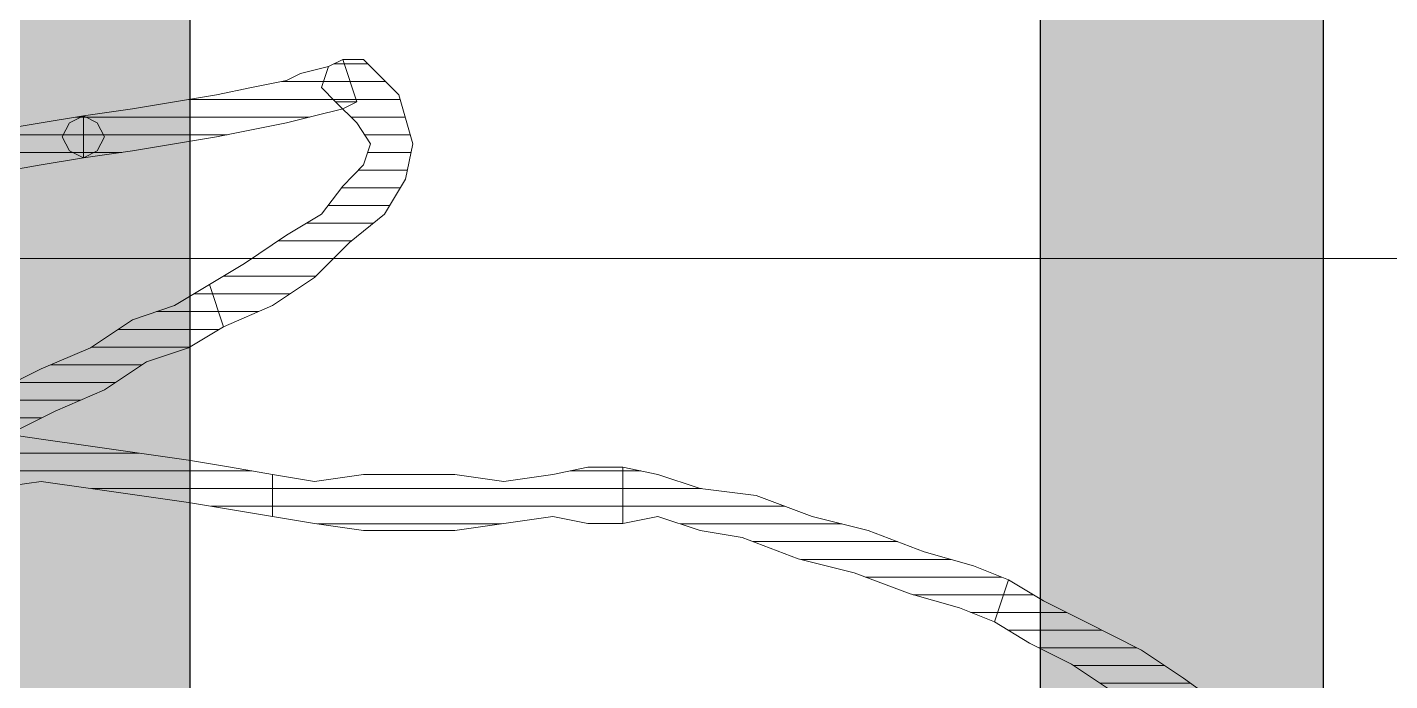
# Model space of a CAD drawing. Header units: centimetres. Extents: x 54005 to 61405, y 90310 to 94744.
# Drawn here: x 56525.5 to 56535.12, y 91854.74 to 91859.35 of the extents above; entities that cross this region are included whole.
import ezdxf

# ---------------------------------------------------------------- set-up
doc = ezdxf.new("R2010")
doc.units = ezdxf.units.CM
doc.header["$LTSCALE"] = 25
doc.linetypes.add('DASHDOT2', pattern=[0.5, 0.25, -0.125, 0, -0.125])
doc.layers.get('0').update_dxf_attribs({"lineweight": 0})
doc.layers.add('BA_axis', color=5, linetype='DASHDOT2')
doc.layers.add('OC-Mutfak_Ekipman', color=252, linetype='Continuous')
pattern_1 = [(360, (-5108.51305, -673.59423), (1e-16, 0.125), [25])]

# ---------------------------------------------------------------- blocks, each defined once
blk = doc.blocks.new('salatabar')
at = {"layer": 'OC-Mutfak_Ekipman'}
h = blk.add_hatch(color=256, dxfattribs=at)
h.dxf.hatch_style = 1
h.paths.add_polyline_path([(93530.0331, -81107.4937, 0.414212), (93531.0331, -81108.4938, 0.41421), (93532.0331, -81107.4939), (93532.0447, -80959.4939, 0.414217), (93531.0448, -80958.4938, 0.414216), (93530.0447, -80959.4937)])
h.paths.add_polyline_path([(93522.0331, -81107.4932, 0.414217), (93523.0331, -81108.4933, 0.414216), (93524.0331, -81107.4933), (93524.0447, -80959.4933, 0.414212), (93523.0448, -80958.4933, 0.41421), (93522.0447, -80959.4932)])
h.paths.add_polyline_path([(93514.0331, -81107.4927, 0.414217), (93515.0331, -81108.4927, 0.41421), (93516.0331, -81107.4928), (93516.0447, -80959.4928, 0.414217), (93515.0448, -80958.4927, 0.41421), (93514.0447, -80959.4927)])
h.paths.add_polyline_path([(93508.0447, -80959.4923, 0.414217), (93507.0448, -80958.4922, 0.41421), (93506.0447, -80959.4921), (93506.0331, -81107.4921, 0.414217), (93507.0331, -81108.4922, 0.41421), (93508.0331, -81107.4923)])
h.paths.add_polyline_path([(93498.0331, -81107.4916, 0.414217), (93499.0331, -81108.4917, 0.41421), (93500.0331, -81107.4918), (93500.0447, -80959.4918, 0.414217), (93499.0448, -80958.4917, 0.41421), (93498.0447, -80959.4916)])
for p, q in [((93514.0447, -80959.4927), (93514.0331, -81107.4927)), ((93516.0331, -81107.4928), (93516.0447, -80959.4928)), ((93522.0447, -80959.4932), (93522.0331, -81107.4932))]:
    blk.add_line(p, q, dxfattribs=at)
blk = doc.blocks.new('by')
at = {"ltscale": 30}
h = blk.add_hatch(dxfattribs=at)
h.set_pattern_fill('DC_LINES', color=256, scale=0.1, style=0)
h.set_pattern_definition(pattern_1)
edge = h.paths.add_edge_path(flags=0)
edge.add_line((6363.4499, 2200.3172), (6363.4001, 2200.3172))
edge.add_line((6363.4001, 2200.3172), (6363.5486, 2200.2178))
edge.add_line((6363.5486, 2200.2178), (6363.7966, 2200.0687))
edge.add_line((6363.7966, 2200.0687), (6364.0437, 2199.8701))
edge.add_line((6364.0437, 2199.8701), (6364.3904, 2199.6217))
edge.add_line((6364.3904, 2199.6217), (6364.6872, 2199.423))
edge.add_line((6364.6872, 2199.423), (6364.9841, 2199.2243))
edge.add_line((6364.9841, 2199.2243), (6365.281, 2199.0752))
edge.add_line((6365.281, 2199.0752), (6365.528, 2198.9262))
edge.add_line((6365.528, 2198.9262), (6365.4294, 2198.6282))
edge.add_line((6365.4294, 2198.6282), (6365.1814, 2198.7772))
edge.add_line((6365.1814, 2198.7772), (6364.8845, 2198.9262))
edge.add_line((6364.8845, 2198.9262), (6364.489, 2199.1249))
edge.add_line((6364.489, 2199.1249), (6364.1921, 2199.3236))
edge.add_line((6364.1921, 2199.3236), (6363.8454, 2199.572))
edge.add_line((6363.8454, 2199.572), (6363.5984, 2199.7707))
edge.add_line((6363.5984, 2199.7707), (6363.3513, 2199.9197))
edge.add_line((6363.3513, 2199.9197), (6363.2029, 2200.1184))
edge.add_line((6363.2029, 2200.1184), (6363.153, 2200.1184))
h = blk.add_hatch(dxfattribs=at)
h.set_pattern_fill('DC_LINES', color=256, scale=0.1, style=0)
h.set_pattern_definition(pattern_1)
edge = h.paths.add_edge_path(flags=0)
edge.add_line((6365.528, 2198.9262), (6365.7751, 2198.8269))
edge.add_line((6365.7751, 2198.8269), (6366.1218, 2198.7276))
edge.add_line((6366.1218, 2198.7276), (6366.5173, 2198.5785))
edge.add_line((6366.5173, 2198.5785), (6366.9128, 2198.4792))
edge.add_line((6366.9128, 2198.4792), (6367.3093, 2198.3302))
edge.add_line((6367.3093, 2198.3302), (6367.6062, 2198.2805))
edge.add_line((6367.6062, 2198.2805), (6367.903, 2198.1811))
edge.add_line((6367.903, 2198.1811), (6368.1501, 2198.2308))
edge.add_line((6368.1501, 2198.2308), (6368.1501, 2197.8334))
edge.add_line((6368.1501, 2197.8334), (6367.903, 2197.8831))
edge.add_line((6367.903, 2197.8831), (6367.6062, 2197.9824))
edge.add_line((6367.6062, 2197.9824), (6367.2097, 2198.0321))
edge.add_line((6367.2097, 2198.0321), (6366.8142, 2198.1811))
edge.add_line((6366.8142, 2198.1811), (6366.4187, 2198.2805))
edge.add_line((6366.4187, 2198.2805), (6366.0232, 2198.4295))
edge.add_line((6366.0232, 2198.4295), (6365.6765, 2198.5288))
edge.add_line((6365.6765, 2198.5288), (6365.4294, 2198.6282))
h = blk.add_hatch(dxfattribs=at)
h.set_pattern_fill('DC_LINES', color=256, scale=0.1, style=0)
h.set_pattern_definition(pattern_1)
edge = h.paths.add_edge_path(flags=0)
edge.add_line((6368.1501, 2198.2308), (6368.3972, 2198.2308))
edge.add_line((6368.3972, 2198.2308), (6368.6452, 2198.1811))
edge.add_line((6368.6452, 2198.1811), (6368.9909, 2198.2308))
edge.add_line((6368.9909, 2198.2308), (6369.3376, 2198.2805))
edge.add_line((6369.3376, 2198.2805), (6369.6345, 2198.2805))
edge.add_line((6369.6345, 2198.2805), (6369.9812, 2198.2805))
edge.add_line((6369.9812, 2198.2805), (6370.3269, 2198.2308))
edge.add_line((6370.3269, 2198.2308), (6370.6238, 2198.1811))
edge.add_line((6370.6238, 2198.1811), (6370.6238, 2197.8831))
edge.add_line((6370.6238, 2197.8831), (6370.3269, 2197.9327))
edge.add_line((6370.3269, 2197.9327), (6369.9812, 2197.8831))
edge.add_line((6369.9812, 2197.8831), (6369.6345, 2197.8831))
edge.add_line((6369.6345, 2197.8831), (6369.3376, 2197.8831))
edge.add_line((6369.3376, 2197.8831), (6368.9909, 2197.9327))
edge.add_line((6368.9909, 2197.9327), (6368.6452, 2197.8831))
edge.add_line((6368.6452, 2197.8831), (6368.3972, 2197.8334))
edge.add_line((6368.3972, 2197.8334), (6368.1501, 2197.8334))
h = blk.add_hatch(dxfattribs=at)
h.set_pattern_fill('DC_LINES', color=256, scale=0.1, style=0)
h.set_pattern_definition(pattern_1)
edge = h.paths.add_edge_path(flags=0)
edge.add_line((6370.6238, 2198.1811), (6370.9206, 2198.1314))
edge.add_line((6370.9206, 2198.1314), (6371.2175, 2198.0818))
edge.add_line((6371.2175, 2198.0818), (6371.5642, 2198.0321))
edge.add_line((6371.5642, 2198.0321), (6371.9099, 2197.9824))
edge.add_line((6371.9099, 2197.9824), (6372.2566, 2197.9327))
edge.add_line((6372.2566, 2197.9327), (6372.6032, 2197.9824))
edge.add_line((6372.6032, 2197.9824), (6372.9988, 2197.9824))
edge.add_line((6372.9988, 2197.9824), (6373.3454, 2197.9327))
edge.add_line((6373.3454, 2197.9327), (6373.3454, 2197.6347))
edge.add_line((6373.3454, 2197.6347), (6372.9988, 2197.585))
edge.add_line((6372.9988, 2197.585), (6372.6032, 2197.585))
edge.add_line((6372.6032, 2197.585), (6372.2566, 2197.6347))
edge.add_line((6372.2566, 2197.6347), (6371.9099, 2197.6844))
edge.add_line((6371.9099, 2197.6844), (6371.5642, 2197.734))
edge.add_line((6371.5642, 2197.734), (6371.2175, 2197.7837))
edge.add_line((6371.2175, 2197.7837), (6370.9206, 2197.8334))
edge.add_line((6370.9206, 2197.8334), (6370.6238, 2197.8831))
h = blk.add_hatch(dxfattribs=at)
h.set_pattern_fill('DC_LINES', color=256, scale=0.1, style=0)
h.set_pattern_definition(pattern_1)
edge = h.paths.add_edge_path(flags=0)
edge.add_line((6370.9704, 2196.8399), (6371.2175, 2196.9889))
edge.add_line((6371.2175, 2196.9889), (6371.5144, 2197.0883))
edge.add_line((6371.5144, 2197.0883), (6371.8113, 2197.287))
edge.add_line((6371.8113, 2197.287), (6372.1579, 2197.436))
edge.add_line((6372.1579, 2197.436), (6372.4548, 2197.585))
edge.add_line((6372.4548, 2197.585), (6372.8005, 2197.734))
edge.add_line((6372.8005, 2197.734), (6373.0486, 2197.8334))
edge.add_line((6373.0486, 2197.8334), (6373.2956, 2197.9327))
edge.add_line((6373.2956, 2197.9327), (6373.3943, 2197.6347))
edge.add_line((6373.3943, 2197.6347), (6373.1472, 2197.5354))
edge.add_line((6373.1472, 2197.5354), (6372.9001, 2197.436))
edge.add_line((6372.9001, 2197.436), (6372.5534, 2197.287))
edge.add_line((6372.5534, 2197.287), (6372.2566, 2197.138))
edge.add_line((6372.2566, 2197.138), (6371.9099, 2196.9889))
edge.add_line((6371.9099, 2196.9889), (6371.613, 2196.7902))
edge.add_line((6371.613, 2196.7902), (6371.3161, 2196.6909))
edge.add_line((6371.3161, 2196.6909), (6371.0691, 2196.5419))
h = blk.add_hatch(dxfattribs=at)
h.set_pattern_fill('DC_LINES', color=256, scale=0.1, style=0)
h.set_pattern_definition(pattern_1)
edge = h.paths.add_edge_path(flags=0)
edge.add_line((6370.1286, 2194.9523), (6369.9812, 2194.9523))
edge.add_line((6369.9812, 2194.9523), (6369.7331, 2195.2006))
edge.add_line((6369.7331, 2195.2006), (6369.6345, 2195.5484))
edge.add_line((6369.6345, 2195.5484), (6369.6843, 2195.7968))
edge.add_line((6369.6843, 2195.7968), (6369.8327, 2196.0451))
edge.add_line((6369.8327, 2196.0451), (6370.0798, 2196.2439))
edge.add_line((6370.0798, 2196.2439), (6370.3269, 2196.4922))
edge.add_line((6370.3269, 2196.4922), (6370.6238, 2196.6909))
edge.add_line((6370.6238, 2196.6909), (6370.9704, 2196.8399))
edge.add_line((6370.9704, 2196.8399), (6371.0691, 2196.5419))
edge.add_line((6371.0691, 2196.5419), (6370.822, 2196.3928))
edge.add_line((6370.822, 2196.3928), (6370.5251, 2196.1941))
edge.add_line((6370.5251, 2196.1941), (6370.278, 2196.0451))
edge.add_line((6370.278, 2196.0451), (6370.1286, 2195.8464))
edge.add_line((6370.1286, 2195.8464), (6369.9812, 2195.6974))
edge.add_line((6369.9812, 2195.6974), (6369.9314, 2195.5484))
edge.add_line((6369.9314, 2195.5484), (6370.03, 2195.3993))
edge.add_line((6370.03, 2195.3993), (6370.1784, 2195.2503))
edge.add_line((6370.1784, 2195.2503), (6370.03, 2195.2503))
edge.add_line((6370.03, 2195.2503), (6370.1784, 2195.2503))
edge.add_line((6370.1784, 2195.2503), (6370.278, 2195.151))
edge.add_line((6370.278, 2195.151), (6370.2282, 2195.002))
edge.add_line((6370.2282, 2195.002), (6370.1286, 2194.9523))
edge.add_line((6370.1286, 2194.9523), (6369.9812, 2194.9523))
h = blk.add_hatch(dxfattribs=at)
h.set_pattern_fill('DC_LINES', color=256, scale=0.1, style=0)
h.set_pattern_definition(pattern_1)
edge = h.paths.add_edge_path(flags=0)
edge.add_line((6371.9597, 2195.6477), (6372.2566, 2195.6974))
edge.add_line((6372.2566, 2195.6974), (6372.5534, 2195.7472))
edge.add_line((6372.5534, 2195.7472), (6372.8503, 2195.7968))
edge.add_line((6372.8503, 2195.7968), (6373.1472, 2195.8464))
edge.add_line((6373.1472, 2195.8464), (6373.3943, 2195.8464))
edge.add_line((6373.3943, 2195.8464), (6373.6911, 2195.8464))
edge.add_line((6373.6911, 2195.8464), (6373.9392, 2195.8464))
edge.add_line((6373.9392, 2195.8464), (6374.1863, 2195.7968))
edge.add_line((6374.1863, 2195.7968), (6374.1863, 2195.4987))
edge.add_line((6374.1863, 2195.4987), (6373.9392, 2195.4491))
edge.add_line((6373.9392, 2195.4491), (6373.6911, 2195.4491))
edge.add_line((6373.6911, 2195.4491), (6373.3943, 2195.4491))
edge.add_line((6373.3943, 2195.4491), (6373.1472, 2195.4491))
edge.add_line((6373.1472, 2195.4491), (6372.8503, 2195.4987))
edge.add_line((6372.8503, 2195.4987), (6372.5534, 2195.4491))
edge.add_line((6372.5534, 2195.4491), (6372.2566, 2195.3993))
edge.add_line((6372.2566, 2195.3993), (6371.9597, 2195.3497))
h = blk.add_hatch(dxfattribs=at)
h.set_pattern_fill('DC_LINES', color=256, scale=0.1, style=0)
h.set_pattern_definition(pattern_1)
edge = h.paths.add_edge_path(flags=0)
edge.add_line((6371.9597, 2195.3497), (6371.613, 2195.3001))
edge.add_line((6371.613, 2195.3001), (6371.3161, 2195.2503))
edge.add_line((6371.3161, 2195.2503), (6371.0193, 2195.2006))
edge.add_line((6371.0193, 2195.2006), (6370.7722, 2195.151))
edge.add_line((6370.7722, 2195.151), (6370.5251, 2195.1013))
edge.add_line((6370.5251, 2195.1013), (6370.4255, 2195.0517))
edge.add_line((6370.4255, 2195.0517), (6370.2282, 2195.002))
edge.add_line((6370.2282, 2195.002), (6370.1286, 2194.9523))
edge.add_line((6370.1286, 2194.9523), (6370.03, 2195.2503))
edge.add_line((6370.03, 2195.2503), (6370.1286, 2195.3001))
edge.add_line((6370.1286, 2195.3001), (6370.3269, 2195.3497))
edge.add_line((6370.3269, 2195.3497), (6370.5251, 2195.3993))
edge.add_line((6370.5251, 2195.3993), (6370.7722, 2195.4491))
edge.add_line((6370.7722, 2195.4491), (6371.0193, 2195.4987))
edge.add_line((6371.0193, 2195.4987), (6371.3161, 2195.5484))
edge.add_line((6371.3161, 2195.5484), (6371.613, 2195.598))
edge.add_line((6371.613, 2195.598), (6371.9597, 2195.6477))
for p, q in [((6364.1921, 2199.3236, -4.5045), (6363.8454, 2199.572, -4.5045)), ((6364.6872, 2199.423, -4.5045), (6364.9841, 2199.2243, -4.5045)), ((6364.489, 2199.1249, -4.5045), (6364.1921, 2199.3236, -4.5045)), ((6364.9841, 2199.2243, -4.5045), (6365.281, 2199.0752, -4.5045)), ((6364.8845, 2198.9262, -4.5045), (6364.489, 2199.1249, -4.5045)), ((6365.281, 2199.0752, -4.5045), (6365.528, 2198.9262, -4.5045)), ((6365.1814, 2198.7772, -4.5045), (6364.8845, 2198.9262, -4.5045)), ((6365.4294, 2198.6282, -4.5045), (6365.528, 2198.9262, -4.5045)), ((6365.528, 2198.9262, -4.5045), (6365.4294, 2198.6282, -4.5045)), ((6365.528, 2198.9262, -4.5045), (6365.528, 2198.9262, -4.5045)), ((6365.528, 2198.9262, -4.5045), (6365.7751, 2198.8269, -4.5045)), ((6365.528, 2198.9262, -4.5045), (6365.528, 2198.9262, -4.5045)), ((6365.7751, 2198.8269, -4.5045), (6366.1218, 2198.7276, -4.5045)), ((6365.4294, 2198.6282, -4.5045), (6365.1814, 2198.7772, -4.5045)), ((6366.1218, 2198.7276, -4.5045), (6366.5173, 2198.5785, -4.5045)), ((6365.6765, 2198.5288, -4.5045), (6365.4294, 2198.6282, -4.5045)), ((6365.4294, 2198.6282, -4.5045), (6365.4294, 2198.6282, -4.5045)), ((6366.0232, 2198.4295, -4.5045), (6365.6765, 2198.5288, -4.5045)), ((6366.5173, 2198.5785, -4.5045), (6366.9128, 2198.4792, -4.5045)), ((6366.4187, 2198.2805, -4.5045), (6366.0232, 2198.4295, -4.5045)), ((6366.9128, 2198.4792, -4.5045), (6367.3093, 2198.3302, -4.5045)), ((6367.3093, 2198.3302, -4.5045), (6367.6062, 2198.2805, -4.5045)), ((6366.8142, 2198.1811, -4.5045), (6366.4187, 2198.2805, -4.5045)), ((6367.6062, 2198.2805, -4.5045), (6367.903, 2198.1811, -4.5045)), ((6367.903, 2198.1811, -4.5045), (6368.1501, 2198.2308, -4.5045)), ((6368.1501, 2198.2308, -4.5045), (6368.1501, 2197.8334, -4.5045)), ((6368.1501, 2198.2308, -4.5045), (6368.1501, 2198.2308, -4.5045)), ((6368.1501, 2198.2308, -4.5045), (6368.3972, 2198.2308, -4.5045)), ((6368.1501, 2197.8334, -4.5045), (6368.1501, 2198.2308, -4.5045)), ((6368.1501, 2198.2308, -4.5045), (6368.1501, 2198.2308, -4.5045)), ((6368.3972, 2198.2308, -4.5045), (6368.6452, 2198.1811, -4.5045)), ((6368.6452, 2198.1811, -4.5045), (6368.9909, 2198.2308, -4.5045)), ((6368.9909, 2198.2308, -4.5045), (6369.3376, 2198.2805, -4.5045)), ((6369.3376, 2198.2805, -4.5045), (6369.6345, 2198.2805, -4.5045)), ((6369.6345, 2198.2805, -4.5045), (6369.9812, 2198.2805, -4.5045)), ((6369.9812, 2198.2805, -4.5045), (6370.3269, 2198.2308, -4.5045)), ((6370.3269, 2198.2308, -4.5045), (6370.6238, 2198.1811, -4.5045)), ((6367.2097, 2198.0321, -4.5045), (6366.8142, 2198.1811, -4.5045)), ((6370.6238, 2198.1811, -4.5045), (6370.6238, 2198.1811, -4.5045)), ((6370.6238, 2198.1811, -4.5045), (6370.9206, 2198.1314, -4.5045)), ((6370.6238, 2197.8831, -4.5045), (6370.6238, 2198.1811, -4.5045)), ((6370.6238, 2198.1811, -4.5045), (6370.6238, 2198.1811, -4.5045)), ((6370.6238, 2198.1811, -4.5045), (6370.6238, 2197.8831, -4.5045)), ((6370.9206, 2198.1314, -4.5045), (6371.2175, 2198.0818, -4.5045)), ((6367.6062, 2197.9824, -4.5045), (6367.2097, 2198.0321, -4.5045)), ((6371.2175, 2198.0818, -4.5045), (6371.5642, 2198.0321, -4.5045)), ((6371.5642, 2198.0321, -4.5045), (6371.9099, 2197.9824, -4.5045)), ((6367.903, 2197.8831, -4.5045), (6367.6062, 2197.9824, -4.5045)), ((6368.9909, 2197.9327, -4.5045), (6368.6452, 2197.8831, -4.5045)), ((6369.3376, 2197.8831, -4.5045), (6368.9909, 2197.9327, -4.5045)), ((6370.3269, 2197.9327, -4.5045), (6369.9812, 2197.8831, -4.5045)), ((6370.6238, 2197.8831, -4.5045), (6370.3269, 2197.9327, -4.5045)), ((6371.9099, 2197.9824, -4.5045), (6372.2566, 2197.9327, -4.5045)), ((6372.2566, 2197.9327, -4.5045), (6372.6032, 2197.9824, -4.5045)), ((6368.1501, 2197.8334, -4.5045), (6367.903, 2197.8831, -4.5045)), ((6368.3972, 2197.8334, -4.5045), (6368.1501, 2197.8334, -4.5045)), ((6368.1501, 2197.8334, -4.5045), (6368.1501, 2197.8334, -4.5045)), ((6368.6452, 2197.8831, -4.5045), (6368.3972, 2197.8334, -4.5045)), ((6369.6345, 2197.8831, -4.5045), (6369.3376, 2197.8831, -4.5045)), ((6369.9812, 2197.8831, -4.5045), (6369.6345, 2197.8831, -4.5045)), ((6370.9206, 2197.8334, -4.5045), (6370.6238, 2197.8831, -4.5045)), ((6370.6238, 2197.8831, -4.5045), (6370.6238, 2197.8831, -4.5045)), ((6371.2175, 2197.7837, -4.5045), (6370.9206, 2197.8334, -4.5045)), ((6371.5642, 2197.734, -4.5045), (6371.2175, 2197.7837, -4.5045)), ((6371.9099, 2197.6844, -4.5045), (6371.5642, 2197.734, -4.5045)), ((6372.2566, 2197.6347, -4.5045), (6371.9099, 2197.6844, -4.5045)), ((6372.6032, 2197.585, -4.5045), (6372.2566, 2197.6347, -4.5045)), ((6372.1579, 2197.436, -4.5045), (6372.4548, 2197.585, -4.5045)), ((6371.8113, 2197.287, -4.5045), (6372.1579, 2197.436, -4.5045)), ((6371.5144, 2197.0883, -4.5045), (6371.8113, 2197.287, -4.5045)), ((6372.5534, 2197.287, -4.5045), (6372.2566, 2197.138, -4.5045)), ((6371.2175, 2196.9889, -4.5045), (6371.5144, 2197.0883, -4.5045)), ((6372.2566, 2197.138, -4.5045), (6371.9099, 2196.9889, -4.5045)), ((6370.9704, 2196.8399, -4.5045), (6371.2175, 2196.9889, -4.5045)), ((6371.9099, 2196.9889, -4.5045), (6371.613, 2196.7902, -4.5045)), ((6370.6238, 2196.6909, -4.5045), (6370.9704, 2196.8399, -4.5045)), ((6370.9704, 2196.8399, -4.5045), (6371.0691, 2196.5419, -4.5045)), ((6371.0691, 2196.5419, -4.5045), (6370.9704, 2196.8399, -4.5045)), ((6370.9704, 2196.8399, -4.5045), (6370.9704, 2196.8399, -4.5045)), ((6370.9704, 2196.8399, -4.5045), (6370.9704, 2196.8399, -4.5045)), ((6371.613, 2196.7902, -4.5045), (6371.3161, 2196.6909, -4.5045)), ((6370.3269, 2196.4922, -4.5045), (6370.6238, 2196.6909, -4.5045)), ((6371.3161, 2196.6909, -4.5045), (6371.0691, 2196.5419, -4.5045)), ((6370.0798, 2196.2439, -4.5045), (6370.3269, 2196.4922, -4.5045)), ((6371.0691, 2196.5419, -4.5045), (6370.822, 2196.3928, -4.5045)), ((6371.0691, 2196.5419, -4.5045), (6371.0691, 2196.5419, -4.5045)), ((6370.822, 2196.3928, -4.5045), (6370.5251, 2196.1941, -4.5045)), ((6369.8327, 2196.0451, -4.5045), (6370.0798, 2196.2439, -4.5045)), ((6370.5251, 2196.1941, -4.5045), (6370.278, 2196.0451, -4.5045)), ((6369.6843, 2195.7968, -4.5045), (6369.8327, 2196.0451, -4.5045)), ((6370.278, 2196.0451, -4.5045), (6370.1286, 2195.8464, -4.5045)), ((6370.1286, 2195.8464, -4.5045), (6369.9812, 2195.6974, -4.5045)), ((6369.6345, 2195.5484, -4.5045), (6369.6843, 2195.7968, -4.5045)), ((6372.2566, 2195.6974, -4.5045), (6372.5534, 2195.7472, -4.5045)), ((6369.9812, 2195.6974, -4.5045), (6369.9314, 2195.5484, -4.5045)), ((6371.613, 2195.598, -4.5045), (6371.9597, 2195.6477, -4.5045)), ((6371.8611, 2195.598, -4.5045), (6371.9597, 2195.6477, -4.5045)), ((6371.9597, 2195.6477, -4.5045), (6372.2566, 2195.6974, -4.5045)), ((6371.9597, 2195.6477, -4.5045), (6371.9597, 2195.3497, -4.5045)), ((6371.9597, 2195.6477, -4.5045), (6372.0583, 2195.598, -4.5045)), ((6371.9597, 2195.3497, -4.5045), (6371.9597, 2195.6477, -4.5045)), ((6371.9597, 2195.6477, -4.5045), (6371.9597, 2195.6477, -4.5045)), ((6371.9597, 2195.3497, -4.5045), (6371.9597, 2195.6477, -4.5045)), ((6371.9597, 2195.6477, -4.5045), (6371.9597, 2195.6477, -4.5045)), ((6371.9597, 2195.6477, -4.5045), (6371.9597, 2195.3497, -4.5045)), ((6369.7331, 2195.2006, -4.5045), (6369.6345, 2195.5484, -4.5045)), ((6369.9314, 2195.5484, -4.5045), (6370.03, 2195.3993, -4.5045)), ((6371.0193, 2195.4987, -4.5045), (6371.3161, 2195.5484, -4.5045)), ((6371.3161, 2195.5484, -4.5045), (6371.613, 2195.598, -4.5045)), ((6371.8113, 2195.4987, -4.5045), (6371.8611, 2195.598, -4.5045)), ((6372.0583, 2195.598, -4.5045), (6372.1081, 2195.4987, -4.5045)), ((6370.5251, 2195.3993, -4.5045), (6370.7722, 2195.4491, -4.5045)), ((6370.7722, 2195.4491, -4.5045), (6371.0193, 2195.4987, -4.5045)), ((6371.8611, 2195.3993, -4.5045), (6371.8113, 2195.4987, -4.5045)), ((6372.1081, 2195.4987, -4.5045), (6372.0583, 2195.3993, -4.5045)), ((6372.5534, 2195.4491, -4.5045), (6372.2566, 2195.3993, -4.5045)), ((6370.03, 2195.3993, -4.5045), (6370.1784, 2195.2503, -4.5045)), ((6370.1286, 2195.3001, -4.5045), (6370.3269, 2195.3497, -4.5045)), ((6370.3269, 2195.3497, -4.5045), (6370.5251, 2195.3993, -4.5045)), ((6371.9597, 2195.3497, -4.5045), (6371.613, 2195.3001, -4.5045)), ((6371.9597, 2195.3497, -4.5045), (6371.8611, 2195.3993, -4.5045)), ((6372.0583, 2195.3993, -4.5045), (6371.9597, 2195.3497, -4.5045)), ((6372.2566, 2195.3993, -4.5045), (6371.9597, 2195.3497, -4.5045)), ((6371.9597, 2195.3497, -4.5045), (6371.9597, 2195.3497, -4.5045)), ((6371.9597, 2195.3497, -4.5045), (6371.9597, 2195.3497, -4.5045)), ((6370.03, 2195.2503, -4.5045), (6370.1286, 2195.3001, -4.5045)), ((6370.1784, 2195.2503, -4.5045), (6370.03, 2195.2503, -4.5045)), ((6370.03, 2195.2503, -4.5045), (6370.1784, 2195.2503, -4.5045)), ((6370.1286, 2194.9523, -4.5045), (6370.03, 2195.2503, -4.5045)), ((6370.1784, 2195.2503, -4.5045), (6370.278, 2195.151, -4.5045)), ((6371.3161, 2195.2503, -4.5045), (6371.0193, 2195.2006, -4.5045)), ((6371.613, 2195.3001, -4.5045), (6371.3161, 2195.2503, -4.5045)), ((6369.9812, 2194.9523, -4.5045), (6369.7331, 2195.2006, -4.5045)), ((6370.278, 2195.151, -4.5045), (6370.2282, 2195.002, -4.5045)), ((6370.7722, 2195.151, -4.5045), (6370.5251, 2195.1013, -4.5045)), ((6371.0193, 2195.2006, -4.5045), (6370.7722, 2195.151, -4.5045)), ((6370.4255, 2195.0517, -4.5045), (6370.2282, 2195.002, -4.5045)), ((6370.5251, 2195.1013, -4.5045), (6370.4255, 2195.0517, -4.5045)), ((6370.1286, 2194.9523, -4.5045), (6369.9812, 2194.9523, -4.5045)), ((6370.1286, 2194.9523, -4.5045), (6369.9812, 2194.9523, -4.5045)), ((6369.9812, 2194.9523, -4.5045), (6370.1286, 2194.9523, -4.5045)), ((6370.2282, 2195.002, -4.5045), (6370.1286, 2194.9523, -4.5045)), ((6370.2282, 2195.002, -4.5045), (6370.1286, 2194.9523, -4.5045)), ((6370.1286, 2194.9523, -4.5045), (6370.1286, 2194.9523, -4.5045))]:
    blk.add_line(p, q, dxfattribs=at)
at = {"ltscale": 30, "elevation": -4.5045}
blk.add_lwpolyline([(6387.3575, 2196.3592), (6350.3575, 2196.3592), (6350.3575, 2249.3592), (6387.3575, 2249.3592)], close=True, dxfattribs=at)

msp = doc.modelspace()

# ---------------------------------------------------------------- block references
at = {"rotation": 180}
msp.add_blockref('by', (62897.8549, 94054.0779, 4.5045), dxfattribs=at)
at = {"layer": 'BA_axis', "linetype": 'ByBlock', "rotation": 180}
msp.add_blockref('salatabar', (150048.684, 10761.2009), dxfattribs=at)

doc.saveas('drawing.dxf')
